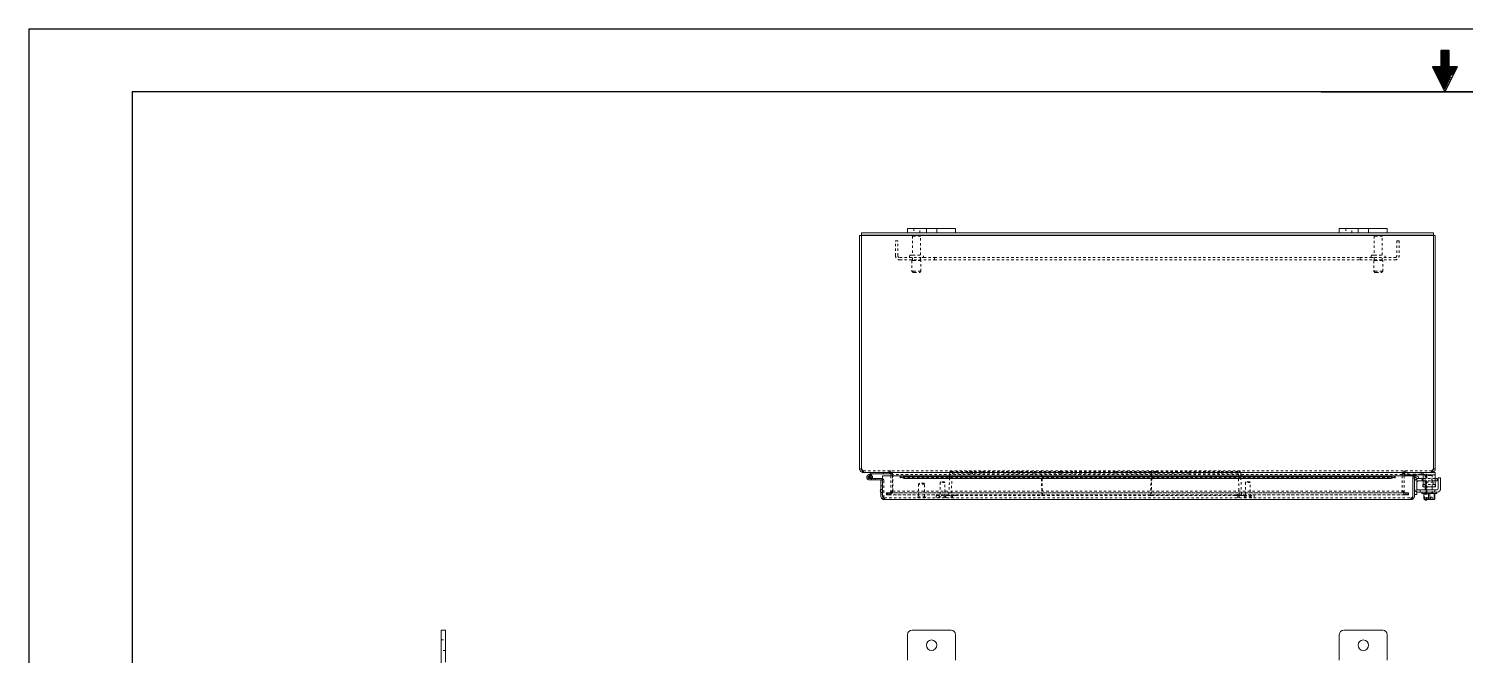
# Model space of a CAD drawing. Header units: inches. Extents: x -1574 to 492, y -294 to 234.
# Drawn here: x -85.1 to -25.2, y 201.8 to 228 of the extents above; entities that cross this region are included whole.
import ezdxf

# ---------------------------------------------------------------- set-up
doc = ezdxf.new("R2010")
doc.units = ezdxf.units.IN
doc.header["$MEASUREMENT"] = 0
doc.linetypes.add('HIDDEN', pattern=[0.075, 0.05, -0.025])
for name, color, linetype in [('BODY', 3, 'Continuous'), ('frame', 7, 'Continuous'), ('FRONT_DOOR', 1, 'Continuous'), ('PANEL', 150, 'Continuous')]:
    doc.layers.add(name, color=color, linetype=linetype)

msp = doc.modelspace()

# ---------------------------------------------------------------- linework, layer by layer
at = {"color": 7, "linetype": 'Continuous'}
for p, q in [((-26.23224, 227.0262), (-26.16696, 227.0915)), ((-26.23224, 226.90832), (-26.04907, 227.0915)), ((-26.23224, 226.84935), (-25.99012, 227.0915)), ((-26.23224, 226.79044), (-25.93118, 227.0915)), ((-26.23224, 226.9673), (-26.10802, 227.0915)), ((-26.23224, 227.08518), (-26.2259, 227.0915)), ((-26.23224, 227.0915), (-26.23224, 226.39687)), ((-25.88493, 227.0915), (-26.23224, 227.0915)), ((-26.23224, 226.73147), (-25.88493, 227.07879)), ((-26.23224, 226.67257), (-25.88493, 227.01988)), ((-25.88493, 226.39687), (-25.88493, 227.0915)), ((-26.45744, 226.15263), (-25.88493, 226.72515)), ((-26.4378, 226.11332), (-25.88493, 226.66618)), ((-26.41815, 226.07407), (-25.88493, 226.60727)), ((-26.3985, 226.03476), (-25.88493, 226.5483)), ((-26.37886, 225.99544), (-25.88493, 226.48939)), ((-26.35921, 225.95619), (-25.88493, 226.43042)), ((-26.23224, 226.61359), (-25.88493, 226.96091)), ((-26.23224, 226.55469), (-25.88493, 226.902)), ((-26.23224, 226.49571), (-25.88493, 226.84303)), ((-26.23224, 226.43681), (-25.88493, 226.78412)), ((-26.57956, 226.39687), (-26.05858, 225.35492)), ((-26.23224, 226.39687), (-26.57956, 226.39687)), ((-26.57533, 226.38839), (-26.56688, 226.39687)), ((-26.55569, 226.34915), (-26.50794, 226.39687)), ((-26.53604, 226.30983), (-26.44899, 226.39687)), ((-26.51639, 226.27051), (-26.39004, 226.39687)), ((-26.49675, 226.2312), (-26.3311, 226.39687)), ((-26.47709, 226.19195), (-26.27216, 226.39687)), ((-26.33956, 225.91688), (-25.85955, 226.39687)), ((-26.31991, 225.87756), (-25.80061, 226.39687)), ((-26.30026, 225.83825), (-25.74167, 226.39687)), ((-26.28062, 225.799), (-25.68272, 226.39687)), ((-26.26097, 225.75968), (-25.62378, 226.39687)), ((-26.24132, 225.72037), (-25.56483, 226.39687)), ((-26.22167, 225.68112), (-25.56934, 226.33345)), ((-26.20202, 225.6418), (-25.62828, 226.2155)), ((-26.17491, 225.60697), (-25.80355, 225.97831)), ((-26.16018, 225.57753), (-25.84775, 225.88991)), ((-26.14544, 225.54804), (-25.89196, 225.8015)), ((-26.05858, 225.35492), (-25.53761, 226.39687)), ((-25.53761, 226.39687), (-25.88493, 226.39687)), ((-31.22324, 225.35486), (-7.30017, 225.35486)), ((-26.13071, 225.51856), (-25.93616, 225.71309)), ((-26.11597, 225.48907), (-25.98037, 225.62468)), ((-26.10123, 225.45963), (-26.02458, 225.53627)), ((-26.0865, 225.43015), (-26.06878, 225.44786))]:
    msp.add_line(p, q, dxfattribs=at)
at = {"layer": 'BODY', "linetype": 'Continuous', "lineweight": 15}
for p, q in [((-50.45957, 209.62555), (-50.45957, 219.36855)), ((-50.38757, 219.36855), (-50.45957, 219.36855)), ((-50.38757, 219.36855), (-50.38757, 209.62555)), ((-50.37957, 219.47355), (-48.45957, 219.47355)), ((-50.37957, 219.47355), (-50.37957, 219.37655)), ((-50.37957, 219.37655), (-26.53957, 219.37655)), ((-50.37957, 219.36855), (-26.53957, 219.36855)), ((-50.37957, 209.62555), (-50.37957, 219.36855)), ((-48.45957, 219.65555), (-48.45957, 219.47355)), ((-48.26957, 219.65555), (-48.45957, 219.65555)), ((-48.45957, 219.47355), (-48.26957, 219.47355)), ((-48.26957, 219.65555), (-46.64957, 219.65555)), ((-48.26957, 219.47355), (-46.64957, 219.47355)), ((-46.45957, 219.65555), (-46.64957, 219.65555)), ((-46.64957, 219.47355), (-46.45957, 219.47355)), ((-46.45957, 219.47355), (-46.45957, 219.65555)), ((-46.45957, 219.47355), (-30.45957, 219.47355)), ((-30.26957, 219.65555), (-30.45957, 219.65555)), ((-30.45957, 219.65555), (-30.45957, 219.47355)), ((-30.45957, 219.47355), (-30.26957, 219.47355)), ((-30.26957, 219.65555), (-28.64957, 219.65555)), ((-30.26957, 219.47355), (-28.64957, 219.47355)), ((-28.45957, 219.65555), (-28.64957, 219.65555)), ((-28.64957, 219.47355), (-28.45957, 219.47355)), ((-28.45957, 219.47355), (-28.45957, 219.65555)), ((-28.45957, 219.47355), (-26.53957, 219.47355)), ((-26.53957, 219.37655), (-26.53957, 219.47355)), ((-26.53957, 219.36855), (-26.53957, 209.62555)), ((-26.45957, 219.36855), (-26.53157, 219.36855)), ((-26.53157, 209.62555), (-26.53157, 219.36855)), ((-26.45957, 219.36855), (-26.45957, 209.62555)), ((-50.38757, 209.62555), (-50.45957, 209.62555)), ((-50.29957, 209.47355), (-50.30757, 209.47355)), ((-50.29957, 209.47355), (-26.61957, 209.47355)), ((-49.95586, 209.46229), (-50.10202, 209.37848)), ((-50.07466, 209.33077), (-49.9285, 209.41458)), ((-49.97772, 209.37386), (-50.00854, 209.32831)), ((-49.91358, 209.41855), (-49.46357, 209.41855)), ((-49.46357, 209.41855), (-49.46357, 209.47355)), ((-49.46357, 209.41855), (-49.21357, 209.41855)), ((-49.21357, 209.47355), (-49.21357, 209.41855)), ((-49.15673, 209.39867), (-49.08488, 209.40328)), ((-49.15657, 209.39355), (-49.15657, 209.33905)), ((-49.08457, 209.39355), (-49.08457, 209.33905)), ((-49.07657, 209.39355), (-49.07657, 209.39867)), ((-49.07657, 209.33905), (-49.07657, 209.39355)), ((-27.84257, 209.39867), (-27.84257, 209.39355)), ((-27.84257, 209.39355), (-27.84257, 209.33905)), ((-27.83457, 209.39355), (-27.83457, 209.33905)), ((-27.76241, 209.39867), (-27.83426, 209.40328)), ((-27.76257, 209.39355), (-27.76257, 209.33905)), ((-27.72557, 209.46101), (-27.72557, 209.47355)), ((-27.72557, 209.37655), (-27.72557, 209.45795)), ((-26.57957, 209.37655), (-27.72557, 209.37655)), ((-27.22857, 209.24455), (-27.32557, 209.24455)), ((-27.22857, 208.79855), (-27.22857, 209.24455)), ((-26.95957, 209.31655), (-26.95957, 209.37489)), ((-26.95957, 209.31655), (-26.95957, 209.03355)), ((-26.95957, 208.87655), (-26.95957, 209.03355)), ((-26.61157, 209.47355), (-26.61957, 209.47355)), ((-26.57957, 209.47355), (-26.61157, 209.47355)), ((-26.45957, 209.47355), (-26.57957, 209.47355)), ((-26.57957, 209.37655), (-26.45957, 209.37655)), ((-26.45957, 209.62555), (-26.53157, 209.62555)), ((-26.45957, 209.37655), (-26.45957, 209.47355)), ((-26.45957, 209.37655), (-26.45957, 209.31655)), ((-26.45957, 209.31655), (-26.45957, 209.03355)), ((-26.45957, 208.87655), (-26.45957, 209.03355)), ((-26.33257, 208.79855), (-26.33257, 209.24455)), ((-26.23557, 209.24455), (-26.33257, 209.24455)), ((-26.23557, 208.79855), (-26.23557, 209.24455)), ((-27.18157, 208.75155), (-26.37957, 208.75155)), ((-27.18157, 208.65455), (-26.37957, 208.65455)), ((-27.02207, 208.65455), (-27.02207, 208.58955)), ((-26.39707, 208.58955), (-27.02207, 208.58955)), ((-26.95957, 208.97355), (-26.97457, 208.97355)), ((-26.97457, 208.87655), (-26.97457, 208.97355)), ((-26.95957, 208.87655), (-26.97457, 208.87655)), ((-26.95957, 208.87655), (-26.45957, 208.87655)), ((-26.9397, 208.58955), (-26.9397, 208.36645)), ((-26.88157, 208.75155), (-26.88157, 208.87655)), ((-26.83457, 208.87655), (-26.83457, 208.75155)), ((-26.74007, 208.58955), (-26.74007, 208.36645)), ((-26.66183, 208.43858), (-26.59279, 208.43858)), ((-26.66183, 208.34923), (-26.66183, 208.43858)), ((-26.59279, 208.43858), (-26.59279, 208.34874)), ((-26.58457, 208.75155), (-26.58457, 208.87655)), ((-26.50994, 208.58955), (-26.50994, 208.36645)), ((-26.47944, 208.58955), (-26.47944, 208.36645)), ((-26.44457, 208.97355), (-26.45957, 208.97355)), ((-26.44457, 208.87655), (-26.45957, 208.87655)), ((-26.44457, 208.97355), (-26.44457, 208.87655)), ((-26.39707, 208.58955), (-26.39707, 208.65455)), ((-26.92768, 208.35013), (-26.9397, 208.36645)), ((-26.92858, 208.34856), (-26.90956, 208.33758)), ((-26.90956, 208.33758), (-26.66986, 208.33758)), ((-26.88157, 208.31155), (-26.88157, 208.33758)), ((-26.88157, 208.31155), (-26.80957, 208.31155)), ((-26.80957, 208.31155), (-26.80957, 208.33758)), ((-26.74007, 208.36645), (-26.66183, 208.34923)), ((-26.66986, 208.33758), (-26.66183, 208.34923)), ((-26.60044, 208.33758), (-26.66986, 208.33758)), ((-26.59279, 208.34874), (-26.60044, 208.33758)), ((-26.60044, 208.33758), (-26.50958, 208.33758)), ((-26.59279, 208.34874), (-26.50994, 208.36645)), ((-26.50958, 208.33758), (-26.49055, 208.34856)), ((-67.90717, 202.6987), (-67.90717, 202.8887)), ((-67.90717, 202.8887), (-67.72517, 202.8887)), ((-67.90717, 202.6987), (-67.90717, 200.5787)), ((-67.72517, 202.8887), (-67.72517, 202.6987)), ((-67.72517, 202.6987), (-67.72517, 201.5587)), ((-48.45957, 201.6387), (-48.45957, 202.6987)), ((-48.26957, 202.8887), (-46.64957, 202.8887)), ((-46.45957, 202.6987), (-46.45957, 201.6387)), ((-30.45957, 201.6387), (-30.45957, 202.6987)), ((-30.26957, 202.8887), (-28.64957, 202.8887)), ((-28.45957, 202.6987), (-28.45957, 201.6387))]:
    msp.add_line(p, q, dxfattribs=at)
at = {"layer": 'BODY', "linetype": 'HIDDEN', "lineweight": 0}
for p, q in [((-48.2779, 219.36855), (-48.27957, 219.36655)), ((-47.89957, 219.36655), (-48.27957, 219.36655)), ((-48.20171, 219.34155), (-48.25457, 219.34155)), ((-48.25457, 219.34155), (-48.25457, 218.54805)), ((-47.92457, 219.34155), (-48.20171, 219.34155)), ((-48.19457, 219.65555), (-48.19457, 219.47355)), ((-47.94457, 219.47355), (-47.94457, 219.65555)), ((-47.92457, 218.54805), (-47.92457, 219.34155)), ((-47.89957, 219.36655), (-47.90124, 219.36855)), ((-47.67832, 219.47355), (-47.67832, 219.65555)), ((-47.67832, 219.65555), (-47.67832, 219.47355)), ((-47.24082, 219.65555), (-47.24082, 219.47355)), ((-47.24082, 219.47355), (-47.24082, 219.65555)), ((-30.19457, 219.65555), (-30.19457, 219.47355)), ((-29.94457, 219.47355), (-29.94457, 219.65555)), ((-29.67832, 219.47355), (-29.67832, 219.65555)), ((-29.67832, 219.65555), (-29.67832, 219.47355)), ((-29.24082, 219.65555), (-29.24082, 219.47355)), ((-29.24082, 219.47355), (-29.24082, 219.65555)), ((-29.0279, 219.36855), (-29.02957, 219.36655)), ((-28.64957, 219.36655), (-29.02957, 219.36655)), ((-28.95171, 219.34155), (-29.00457, 219.34155)), ((-29.00457, 219.34155), (-29.00457, 218.54805)), ((-28.67457, 219.34155), (-28.95171, 219.34155)), ((-28.67457, 218.54805), (-28.67457, 219.34155)), ((-28.64957, 219.36655), (-28.65124, 219.36855)), ((-48.27707, 218.31405), (-48.217, 218.31405)), ((-48.27707, 218.31405), (-48.27707, 217.86905)), ((-48.25457, 218.43905), (-48.25457, 218.31405)), ((-48.217, 218.31405), (-47.90207, 218.31405)), ((-47.92457, 218.31405), (-47.92457, 218.43905)), ((-47.90207, 217.86905), (-47.90207, 218.31405)), ((-29.02707, 218.31405), (-28.967, 218.31405)), ((-29.02707, 218.31405), (-29.02707, 217.86905)), ((-29.00457, 218.43905), (-29.00457, 218.31405)), ((-28.967, 218.31405), (-28.65207, 218.31405)), ((-28.67457, 218.31405), (-28.67457, 218.43905)), ((-28.65207, 217.86905), (-28.65207, 218.31405)), ((-48.27707, 217.86905), (-48.217, 217.86905)), ((-48.27707, 217.86905), (-48.22707, 217.81905)), ((-48.22707, 217.81905), (-48.18302, 217.81905)), ((-48.217, 217.86905), (-47.90207, 217.86905)), ((-48.18302, 217.81905), (-47.95207, 217.81905)), ((-47.95207, 217.81905), (-47.90207, 217.86905)), ((-29.02707, 217.86905), (-28.967, 217.86905)), ((-29.02707, 217.86905), (-28.97707, 217.81905)), ((-28.97707, 217.81905), (-28.93302, 217.81905)), ((-28.967, 217.86905), (-28.65207, 217.86905)), ((-28.93302, 217.81905), (-28.70207, 217.81905)), ((-28.70207, 217.81905), (-28.65207, 217.86905)), ((-50.30757, 209.54555), (-50.30757, 209.47355)), ((-50.30757, 209.54555), (-50.29957, 209.54555)), ((-50.29957, 209.47355), (-50.29957, 209.54555)), ((-50.29957, 209.54555), (-26.61957, 209.54555)), ((-49.97795, 209.38622), (-50.00531, 209.43394)), ((-49.23657, 209.54555), (-49.23657, 209.47355)), ((-49.22857, 209.54555), (-49.22857, 209.47355)), ((-49.15657, 209.33905), (-49.15657, 208.69724)), ((-49.08457, 209.33905), (-49.08457, 208.69724)), ((-49.07657, 209.40328), (-49.07657, 209.39867)), ((-27.84257, 209.39355), (-49.07657, 209.39355)), ((-49.07657, 208.69724), (-49.07657, 209.33905)), ((-27.84257, 209.39867), (-27.84257, 209.40328)), ((-27.84257, 209.33905), (-27.84257, 208.69724)), ((-27.83457, 209.33905), (-27.83457, 208.69744)), ((-27.76257, 209.33905), (-27.76257, 208.69744)), ((-27.72557, 209.45795), (-27.72557, 209.46101)), ((-27.69057, 209.47355), (-27.69057, 209.54555)), ((-27.68257, 209.54555), (-27.68257, 209.47355)), ((-27.60157, 209.47355), (-27.60157, 209.40155)), ((-27.60157, 209.40155), (-27.35157, 209.40155)), ((-27.35157, 209.40155), (-26.96157, 209.40155)), ((-27.01957, 209.47355), (-27.01957, 209.37655)), ((-26.95957, 209.37489), (-26.95957, 209.47293)), ((-26.88157, 208.87655), (-26.88157, 209.32155)), ((-26.80957, 209.04655), (-26.88157, 209.04655)), ((-26.80957, 209.04605), (-26.88157, 209.04605)), ((-26.54407, 209.06655), (-26.87507, 209.06655)), ((-26.87507, 209.06655), (-26.87507, 209.00355)), ((-26.66074, 209.33955), (-26.83457, 209.33955)), ((-26.83457, 209.33955), (-26.83457, 208.87655)), ((-26.82657, 209.06655), (-26.82657, 208.87655)), ((-26.80957, 209.32155), (-26.80957, 208.56155)), ((-26.58457, 209.33955), (-26.66074, 209.33955)), ((-26.61157, 209.54555), (-26.61957, 209.54555)), ((-26.61957, 209.54555), (-26.61957, 209.47355)), ((-26.61157, 209.47355), (-26.61157, 209.54555)), ((-26.59257, 208.87655), (-26.59257, 209.06655)), ((-26.58457, 208.87655), (-26.58457, 209.33955)), ((-26.54407, 209.00355), (-26.54407, 209.06655)), ((-49.29273, 208.61724), (-49.34434, 208.61724)), ((-49.34434, 208.61724), (-49.34434, 208.54524)), ((-49.29273, 208.54524), (-49.34434, 208.54524)), ((-49.28365, 208.61754), (-49.29273, 208.61754)), ((-49.29273, 208.61754), (-49.29273, 208.61724)), ((-49.26173, 208.61724), (-49.29273, 208.61724)), ((-49.29273, 208.61724), (-49.29273, 208.54524)), ((-49.28365, 208.54554), (-49.29273, 208.54554)), ((-49.29273, 208.54524), (-49.26173, 208.54524)), ((-49.2286, 208.61754), (-49.28365, 208.61754)), ((-49.2286, 208.54554), (-49.28365, 208.54554)), ((-27.65741, 208.61724), (-49.26173, 208.61724)), ((-49.26173, 208.54524), (-27.65741, 208.54524)), ((-49.23657, 208.61724), (-49.23657, 208.54524)), ((-49.2288, 208.54524), (-49.2288, 208.61724)), ((-49.22312, 208.61844), (-49.2286, 208.61754)), ((-49.2286, 208.61754), (-49.2286, 208.54554)), ((-49.2286, 208.61754), (-27.69054, 208.61754)), ((-49.2286, 208.54554), (-27.69054, 208.54554)), ((-49.08486, 208.68786), (-49.15672, 208.69231)), ((-49.07657, 208.69245), (-49.12445, 208.65704)), ((-49.07657, 208.69724), (-27.84257, 208.69724)), ((-49.07657, 208.69231), (-49.07657, 208.69724)), ((-49.07657, 208.68786), (-49.07657, 208.69231)), ((-27.84257, 208.69724), (-27.84257, 208.69231)), ((-27.83473, 208.68651), (-27.84257, 208.69245)), ((-27.84257, 208.68786), (-27.84257, 208.69231)), ((-27.76241, 208.69235), (-27.83426, 208.68776)), ((-27.69054, 208.61754), (-27.74033, 208.62802)), ((-27.69054, 208.54554), (-27.69054, 208.61754)), ((-27.63549, 208.61754), (-27.69054, 208.61754)), ((-27.63549, 208.54554), (-27.69054, 208.54554)), ((-27.69034, 208.61724), (-27.69034, 208.54524)), ((-27.68257, 208.61744), (-27.62752, 208.61744)), ((-27.68257, 208.61744), (-27.68257, 208.54544)), ((-27.68257, 208.54544), (-27.62752, 208.54544)), ((-27.62641, 208.61724), (-27.65741, 208.61724)), ((-27.65741, 208.54524), (-27.62641, 208.54524)), ((-27.62641, 208.61754), (-27.63549, 208.61754)), ((-27.62641, 208.54554), (-27.63549, 208.54554)), ((-27.62752, 208.61744), (-27.5746, 208.61744)), ((-27.62752, 208.54544), (-27.5746, 208.54544)), ((-27.62641, 208.61724), (-27.62641, 208.61754)), ((-27.62641, 208.54524), (-27.62641, 208.61724)), ((-27.5746, 208.54544), (-27.5746, 208.61744)), ((-27.08557, 208.75155), (-27.08557, 208.65455)), ((-26.95957, 208.97355), (-26.45957, 208.97355)), ((-26.9092, 208.36645), (-26.9092, 208.58955)), ((-26.88157, 208.92105), (-26.80957, 208.92105)), ((-26.80957, 208.76505), (-26.88157, 208.76505)), ((-26.88157, 208.56155), (-26.88157, 208.75155)), ((-26.80957, 208.57755), (-26.88157, 208.57755)), ((-26.88157, 208.33758), (-26.88157, 208.56155)), ((-26.85007, 208.65455), (-26.85007, 208.58955)), ((-26.83457, 208.75155), (-26.83457, 208.58955)), ((-26.66183, 208.43858), (-26.83096, 208.43858)), ((-26.83096, 208.43858), (-26.83096, 208.34923)), ((-26.80957, 208.33758), (-26.80957, 208.56155)), ((-26.76192, 208.34874), (-26.76192, 208.43858)), ((-26.67907, 208.58955), (-26.67907, 208.36645)), ((-26.58457, 208.58955), (-26.58457, 208.75155)), ((-26.56907, 208.58955), (-26.56907, 208.65455)), ((-26.47557, 208.65455), (-26.47557, 208.75155)), ((-26.83096, 208.34923), (-26.9092, 208.36645)), ((-26.83096, 208.34923), (-26.82293, 208.33758)), ((-26.67907, 208.36645), (-26.76192, 208.34874)), ((-26.75426, 208.33758), (-26.76192, 208.34874)), ((-67.90717, 202.48245), (-67.72517, 202.48245)), ((-67.72517, 202.04495), (-67.90717, 202.04495))]:
    msp.add_line(p, q, dxfattribs=at)
at = {"layer": 'BODY', "linetype": 'Continuous', "lineweight": 15}
for centre in [(-47.45957, 202.2637), (-29.45957, 202.2637)]:
    msp.add_circle(centre, 0.21875, dxfattribs=at)
at = {"layer": 'BODY', "linetype": 'HIDDEN', "lineweight": 0}
for centre, radius, start, end in [((-48.25457, 219.36655), 0.025, 180, 270), ((-47.92457, 219.36655), 0.025, 270, 0), ((-29.00457, 219.36655), 0.025, 180, 270), ((-28.67457, 219.36655), 0.025, 270, 0), ((-48.32507, 218.49355), 0.0545, 90, 270), ((-47.85407, 218.49355), 0.0545, 270, 90), ((-29.07507, 218.49355), 0.0545, 90, 270), ((-28.60407, 218.49355), 0.0545, 270, 90), ((-26.96157, 209.32155), 0.152, 0, 90), ((-26.96157, 209.32155), 0.08, 0, 90), ((-49.23657, 208.69724), 0.08, 356.4610617, 0), ((-49.23657, 208.69724), 0.152, 356.4610617, 0), ((-27.68257, 208.69744), 0.152, 180, 183.6525302), ((-27.68257, 208.69744), 0.08, 180, 183.6525302), ((-26.90507, 209.00355), 0.03, 270, 0), ((-26.51407, 209.00355), 0.03, 180, 270)]:
    msp.add_arc(centre, radius, start, end, dxfattribs=at)
at = {"layer": 'BODY', "linetype": 'Continuous', "lineweight": 15}
for centre, radius, start, end in [((-48.25957, 219.35155), 0.025, 90, 137.156357), ((-47.91957, 219.35155), 0.025, 42.843643, 90), ((-29.00957, 219.35155), 0.025, 90, 137.156357), ((-28.66957, 219.35155), 0.025, 42.843643, 90), ((-50.04357, 209.27655), 0.1175, 119.8298312, 55.914149), ((-50.04357, 209.27655), 0.0625, 119.8298312, 55.914149), ((-49.91358, 209.38855), 0.085, 90, 119.8298312), ((-49.91358, 209.38855), 0.03, 90, 119.8298312), ((-49.23657, 209.39355), 0.08, 0, 3.6701181), ((-49.23657, 209.39355), 0.152, 0, 3.6701181), ((-27.68257, 209.39355), 0.152, 176.3298819, 180), ((-27.68257, 209.39355), 0.08, 176.3298819, 180), ((-27.18157, 208.79855), 0.144, 180, 270), ((-27.18157, 208.79855), 0.047, 180, 270), ((-26.37957, 208.79855), 0.047, 270, 0), ((-26.37957, 208.79855), 0.144, 270, 0), ((-48.26957, 202.6987), 0.19, 90, 180), ((-46.64957, 202.6987), 0.19, 0, 90), ((-30.26957, 202.6987), 0.19, 90, 180), ((-28.64957, 202.6987), 0.19, 0, 90)]:
    msp.add_arc(centre, radius, start, end, dxfattribs=at)
at = {"layer": 'BODY', "linetype": 'HIDDEN', "lineweight": 0}
for points, knots in [([(-48.32433, 218.54805), (-48.32456, 218.54805), (-48.32607, 218.54805), (-48.31908, 218.54805), (-48.29962, 218.54805), (-48.26932, 218.54805), (-48.24962, 218.54805)], [0, 0, 0, 0, 0.04520658, 0.29658333, 0.54273636, 1, 1, 1, 1]), ([(-48.3249, 218.43905), (-48.3235, 218.43905), (-48.32094, 218.43905), (-48.30964, 218.43905), (-48.30453, 218.43905)], [0, 0, 0, 0, 0.54838807, 1, 1, 1, 1]), ([(-48.24962, 218.54805), (-48.22575, 218.54805), (-48.18903, 218.54805), (-48.12884, 218.54805), (-48.08055, 218.54805), (-48.03246, 218.54805), (-47.97435, 218.54805), (-47.91256, 218.54805), (-47.87236, 218.54805), (-47.85529, 218.54805), (-47.85459, 218.54805), (-47.85424, 218.54805)], [0, 0, 0, 0, 0.1596379, 0.24557377, 0.33333333, 0.42109289, 0.50702877, 0.66666667, 0.82630456, 0.91224044, 1, 1, 1, 1]), ([(-29.07433, 218.54805), (-29.07456, 218.54805), (-29.07607, 218.54805), (-29.06908, 218.54805), (-29.04962, 218.54805), (-29.01932, 218.54805), (-28.99962, 218.54805)], [0, 0, 0, 0, 0.04520658, 0.29658333, 0.54273636, 1, 1, 1, 1]), ([(-29.0749, 218.43905), (-29.0735, 218.43905), (-29.07094, 218.43905), (-29.05964, 218.43905), (-29.05453, 218.43905)], [0, 0, 0, 0, 0.54838807, 1, 1, 1, 1]), ([(-28.99962, 218.54805), (-28.97575, 218.54805), (-28.93903, 218.54805), (-28.87884, 218.54805), (-28.83055, 218.54805), (-28.78246, 218.54805), (-28.72435, 218.54805), (-28.66256, 218.54805), (-28.62236, 218.54805), (-28.60529, 218.54805), (-28.60459, 218.54805), (-28.60424, 218.54805)], [0, 0, 0, 0, 0.1596379, 0.24557377, 0.33333333, 0.42109289, 0.50702877, 0.66666667, 0.82630456, 0.91224044, 1, 1, 1, 1]), ([(-50.30757, 209.54555), (-50.31819, 209.54679), (-50.3395, 209.54927), (-50.36627, 209.56836), (-50.38424, 209.59501), (-50.38649, 209.61562), (-50.38757, 209.62555)], [0, 0, 0, 0, 0.25331742, 0.50820481, 0.76309693, 1, 1, 1, 1]), ([(-50.37957, 209.62555), (-50.37281, 209.61493), (-50.35926, 209.59362), (-50.33891, 209.56685), (-50.31899, 209.54888), (-50.30588, 209.54663), (-50.29957, 209.54555)], [0, 0, 0, 0, 0.25331742, 0.50820481, 0.76309693, 1, 1, 1, 1]), ([(-49.23657, 209.54555), (-49.21603, 209.54312), (-49.17493, 209.53825), (-49.12361, 209.5009), (-49.09237, 209.45289), (-49.08709, 209.41791), (-49.08488, 209.40328)], [0, 0, 0, 0, 0.26869451, 0.53768392, 0.80667519, 1, 1, 1, 1]), ([(-49.07657, 209.40328), (-49.09019, 209.42362), (-49.11745, 209.46433), (-49.15833, 209.51315), (-49.19543, 209.54125), (-49.2188, 209.54428), (-49.22857, 209.54555)], [0, 0, 0, 0, 0.26869451, 0.53768392, 0.80667519, 1, 1, 1, 1]), ([(-27.69057, 209.54555), (-27.70419, 209.54312), (-27.73145, 209.53825), (-27.77233, 209.5009), (-27.80943, 209.45289), (-27.8328, 209.41791), (-27.84257, 209.40328)], [0, 0, 0, 0, 0.26869451, 0.53768392, 0.80667519, 1, 1, 1, 1]), ([(-27.83426, 209.40328), (-27.83052, 209.42362), (-27.82303, 209.46433), (-27.78247, 209.51315), (-27.73256, 209.54125), (-27.69731, 209.54428), (-27.68257, 209.54555)], [0, 0, 0, 0, 0.26869639, 0.5376858, 0.80667707, 1, 1, 1, 1]), ([(-26.61957, 209.54555), (-26.61281, 209.54679), (-26.59926, 209.54927), (-26.57891, 209.56836), (-26.55899, 209.59501), (-26.54588, 209.61562), (-26.53957, 209.62555)], [0, 0, 0, 0, 0.25331742, 0.50820481, 0.76309693, 1, 1, 1, 1]), ([(-49.15672, 208.69231), (-49.15994, 208.67806), (-49.16639, 208.64953), (-49.19987, 208.62186), (-49.22544, 208.61864), (-49.23657, 208.61724)], [0, 0, 0, 0, 0.36007504, 0.7215069, 1, 1, 1, 1]), ([(-49.08486, 208.68786), (-49.08855, 208.66751), (-49.09595, 208.62679), (-49.1364, 208.57788), (-49.18635, 208.5496), (-49.22171, 208.54653), (-49.23657, 208.54524)], [0, 0, 0, 0, 0.26828811, 0.53687065, 0.80545507, 1, 1, 1, 1]), ([(-49.2288, 208.61724), (-49.21052, 208.61958), (-49.1739, 208.62425), (-49.12309, 208.65597), (-49.09067, 208.68129), (-49.07657, 208.69231)], [0, 0, 0, 0, 0.36007504, 0.7215069, 1, 1, 1, 1]), ([(-49.2288, 208.54524), (-49.21518, 208.54768), (-49.18792, 208.55254), (-49.14704, 208.58989), (-49.10986, 208.638), (-49.08642, 208.67311), (-49.07657, 208.68786)], [0, 0, 0, 0, 0.26828811, 0.53687065, 0.80545507, 1, 1, 1, 1]), ([(-27.84257, 208.69231), (-27.82429, 208.67806), (-27.78767, 208.64953), (-27.73686, 208.62186), (-27.70444, 208.61864), (-27.69034, 208.61724)], [0, 0, 0, 0, 0.36007504, 0.7215069, 1, 1, 1, 1]), ([(-27.84257, 208.68786), (-27.82895, 208.66751), (-27.80169, 208.62679), (-27.76081, 208.57788), (-27.72363, 208.5496), (-27.70019, 208.54653), (-27.69034, 208.54524)], [0, 0, 0, 0, 0.26828811, 0.53687065, 0.80545507, 1, 1, 1, 1]), ([(-27.68257, 208.54544), (-27.70311, 208.54788), (-27.74421, 208.55274), (-27.79552, 208.5901), (-27.82678, 208.63812), (-27.83205, 208.67312), (-27.83426, 208.68776)], [0, 0, 0, 0, 0.26864183, 0.53757662, 0.80651327, 1, 1, 1, 1]), ([(-27.68257, 208.61744), (-27.69698, 208.61978), (-27.72586, 208.62445), (-27.7555, 208.65612), (-27.76032, 208.68138), (-27.76241, 208.69235)], [0, 0, 0, 0, 0.36053618, 0.72244135, 1, 1, 1, 1]), ([(-26.9092, 208.36645), (-26.91465, 208.35395), (-26.92083, 208.33981), (-26.92697, 208.34905), (-26.92768, 208.35013)], [0, 0, 0, 0, 0.8836521, 1, 1, 1, 1]), ([(-26.47944, 208.36645), (-26.51511, 208.35636), (-26.58181, 208.33748), (-26.64819, 208.35725), (-26.67907, 208.36645)], [0, 0, 0, 0, 0.53474673, 1, 1, 1, 1])]:
    msp.add_open_spline(points, degree=3, knots=knots, dxfattribs=at)
at = {"layer": 'BODY', "linetype": 'Continuous', "lineweight": 15}
for points, knots in [([(-50.30757, 209.47355), (-50.32559, 209.47542), (-50.36165, 209.47917), (-50.40901, 209.50824), (-50.44344, 209.55062), (-50.4581, 209.5927), (-50.45924, 209.6181), (-50.45957, 209.62555)], [0, 0, 0, 0, 0.22646045, 0.45296905, 0.67947789, 0.90598651, 1, 1, 1, 1]), ([(-50.37957, 209.62555), (-50.37353, 209.60753), (-50.36144, 209.57147), (-50.34332, 209.52411), (-50.3252, 209.48968), (-50.31058, 209.47502), (-50.30207, 209.47388), (-50.29957, 209.47355)], [0, 0, 0, 0, 0.22646045, 0.45296905, 0.67947789, 0.90598651, 1, 1, 1, 1]), ([(-49.23657, 209.47355), (-49.22216, 209.47122), (-49.19327, 209.46654), (-49.16364, 209.43488), (-49.15882, 209.40963), (-49.15673, 209.39867)], [0, 0, 0, 0, 0.36061989, 0.72259862, 1, 1, 1, 1]), ([(-49.07657, 209.39867), (-49.09485, 209.41291), (-49.13147, 209.44143), (-49.18221, 209.46898), (-49.21454, 209.47217), (-49.22857, 209.47355)], [0, 0, 0, 0, 0.36061989, 0.72259862, 1, 1, 1, 1]), ([(-27.69057, 209.47355), (-27.70885, 209.47122), (-27.74547, 209.46654), (-27.79621, 209.43488), (-27.82854, 209.40963), (-27.84257, 209.39867)], [0, 0, 0, 0, 0.36061989, 0.72259862, 1, 1, 1, 1]), ([(-27.76241, 209.39867), (-27.75915, 209.41291), (-27.75264, 209.44143), (-27.71914, 209.46898), (-27.69364, 209.47217), (-27.68257, 209.47355)], [0, 0, 0, 0, 0.36060932, 0.72258792, 1, 1, 1, 1]), ([(-26.61957, 209.47355), (-26.61353, 209.47542), (-26.60144, 209.47917), (-26.58332, 209.50824), (-26.5652, 209.55062), (-26.55058, 209.5927), (-26.54207, 209.6181), (-26.53957, 209.62555)], [0, 0, 0, 0, 0.22646045, 0.45296905, 0.67947789, 0.90598651, 1, 1, 1, 1]), ([(-26.61157, 209.54555), (-26.60095, 209.54679), (-26.57964, 209.54927), (-26.55287, 209.56836), (-26.5349, 209.59501), (-26.53265, 209.61562), (-26.53157, 209.62555)], [0, 0, 0, 0, 0.25331742, 0.50820481, 0.76309693, 1, 1, 1, 1]), ([(-26.45957, 209.62555), (-26.46144, 209.60753), (-26.46518, 209.57147), (-26.49426, 209.52411), (-26.53664, 209.48968), (-26.57872, 209.47502), (-26.60412, 209.47388), (-26.61157, 209.47355)], [0, 0, 0, 0, 0.22646045, 0.45296905, 0.67947789, 0.90598651, 1, 1, 1, 1]), ([(-26.9397, 208.36645), (-26.90403, 208.35636), (-26.83733, 208.33748), (-26.77095, 208.35725), (-26.74007, 208.36645)], [0, 0, 0, 0, 0.53474673, 1, 1, 1, 1]), ([(-26.50994, 208.36645), (-26.50449, 208.35636), (-26.4943, 208.33748), (-26.48415, 208.35725), (-26.47944, 208.36645)], [0, 0, 0, 0, 0.53474673, 1, 1, 1, 1])]:
    msp.add_open_spline(points, degree=3, knots=knots, dxfattribs=at)
at = {"layer": 'frame', "color": 7, "linetype": 'Continuous'}
for p, q in [((-85.10218, 227.99452), (-85.10218, 151.58516)), ((-85.10218, 227.99452), (32.98501, 227.99452)), ((-80.79547, 225.35492), (-80.79547, 154.22476)), ((28.6783, 225.35492), (-80.79547, 225.35492))]:
    msp.add_line(p, q, dxfattribs=at)
at = {"layer": 'FRONT_DOOR', "linetype": 'HIDDEN', "lineweight": 0}
for p, q in [((-50.04357, 209.21455), (-49.94376, 209.21455)), ((-50.04357, 209.15955), (-50.03274, 209.15955)), ((-49.99025, 209.2449), (-49.94296, 209.21683)), ((-49.44857, 209.12955), (-49.44857, 208.45455)), ((-28.16734, 209.26706), (-48.73382, 209.26706)), ((-48.73381, 209.33906), (-48.73381, 209.33906)), ((-47.06857, 209.08605), (-47.09857, 209.05605)), ((-46.90857, 209.05605), (-47.09857, 209.05605)), ((-47.09857, 209.05605), (-47.09857, 208.46105)), ((-46.93857, 209.08605), (-47.06857, 209.08605)), ((-46.90857, 209.05605), (-46.93857, 209.08605)), ((-46.90857, 208.46105), (-46.90857, 209.05605)), ((-46.70544, 209.45797), (-46.73665, 208.56413)), ((-46.65047, 209.51105), (-45.88453, 209.51105)), ((-46.64194, 208.41105), (-46.60702, 209.41105)), ((-46.60702, 209.41105), (-45.88453, 209.41105)), ((-45.88453, 209.51105), (-45.3318, 209.51105)), ((-45.88453, 209.41105), (-45.32838, 209.41105)), ((-45.75618, 209.41105), (-45.75967, 209.51105)), ((-45.3318, 209.51105), (-44.54706, 209.51105)), ((-45.32838, 209.41105), (-44.54365, 209.41105)), ((-44.54706, 209.51105), (-43.17932, 209.51105)), ((-43.18101, 209.41105), (-44.54365, 209.41105)), ((-43.79457, 209.41105), (-43.79108, 209.51105)), ((-43.18101, 209.41105), (-42.06845, 209.41105)), ((-43.17932, 209.51105), (-42.06676, 209.51105)), ((-42.86114, 208.51105), (-42.88651, 209.45797)), ((-42.85844, 209.41105), (-42.83433, 208.51105)), ((-42.06845, 209.41105), (-41.50192, 209.41105)), ((-42.06676, 209.51105), (-41.50192, 209.51105)), ((-41.50192, 209.51105), (-39.7751, 209.51105)), ((-41.50192, 209.41105), (-39.7751, 209.41105)), ((-39.7751, 209.51105), (-39.21026, 209.51105)), ((-39.7751, 209.41105), (-39.20857, 209.41105)), ((-39.21026, 209.51105), (-38.0977, 209.51105)), ((-39.20857, 209.41105), (-38.09601, 209.41105)), ((-38.32677, 208.51105), (-38.30265, 209.41105)), ((-38.27458, 209.45797), (-38.29996, 208.51105)), ((-38.0977, 209.51105), (-36.72995, 209.51105)), ((-36.73337, 209.41105), (-38.09601, 209.41105)), ((-37.42699, 209.51105), (-37.4235, 209.41105)), ((-36.73337, 209.41105), (-35.94864, 209.41105)), ((-36.72995, 209.51105), (-35.94522, 209.51105)), ((-35.94864, 209.41105), (-35.39249, 209.41105)), ((-35.94522, 209.51105), (-35.39249, 209.51105)), ((-35.50708, 209.41105), (-35.50359, 209.51105)), ((-35.39249, 209.51105), (-34.62654, 209.51105)), ((-35.39249, 209.41105), (-34.67, 209.41105)), ((-34.67, 209.41105), (-34.63508, 208.41105)), ((-34.54036, 208.56413), (-34.57158, 209.45797)), ((-34.33857, 209.08605), (-34.36857, 209.05605)), ((-34.17857, 209.05605), (-34.36857, 209.05605)), ((-34.36857, 209.05605), (-34.36857, 208.46105)), ((-34.20857, 209.08605), (-34.33857, 209.08605)), ((-34.17857, 209.05605), (-34.20857, 209.08605)), ((-34.17857, 208.46105), (-34.17857, 209.05605)), ((-28.16732, 209.26706), (-28.16734, 209.26706)), ((-27.39757, 209.23706), (-27.32557, 209.23706)), ((-27.00957, 209.12708), (-27.00957, 209.22408)), ((-26.95957, 209.22408), (-26.45957, 209.22408)), ((-26.45957, 209.12708), (-26.95957, 209.12708)), ((-26.60357, 209.22408), (-26.60357, 209.12708)), ((-49.50357, 208.9203), (-49.57557, 208.9203)), ((-49.57557, 208.5703), (-49.50357, 208.5703)), ((-49.50357, 208.76705), (-49.54857, 208.76705)), ((-49.54857, 208.64205), (-49.50357, 208.64205)), ((-49.50357, 208.49105), (-49.50357, 208.45455)), ((-49.44857, 208.45455), (-49.50357, 208.45455)), ((-48.02857, 208.46105), (-47.71857, 208.46105)), ((-48.02857, 208.46105), (-48.02857, 208.41105)), ((-47.96857, 209.02105), (-47.99857, 208.99105)), ((-47.74857, 208.99105), (-47.99857, 208.99105)), ((-47.99857, 208.99105), (-47.99857, 208.46105)), ((-47.77857, 209.02105), (-47.96857, 209.02105)), ((-47.74857, 208.99105), (-47.77857, 209.02105)), ((-47.74857, 208.46105), (-47.74857, 208.99105)), ((-47.71857, 208.41105), (-47.71857, 208.46105)), ((-47.26357, 208.51105), (-47.26706, 208.41105)), ((-47.26357, 208.51105), (-46.86357, 208.51105)), ((-47.15857, 208.46105), (-46.84857, 208.46105)), ((-47.15857, 208.46105), (-47.15857, 208.41105)), ((-47.12857, 208.51105), (-47.13206, 208.41105)), ((-46.87508, 208.41105), (-46.87857, 208.51105)), ((-46.79162, 208.51105), (-46.86357, 208.51105)), ((-46.84857, 208.41105), (-46.84857, 208.46105)), ((-46.63496, 208.41105), (-46.63845, 208.51105)), ((-46.58851, 208.51105), (-46.63845, 208.51105)), ((-46.58851, 208.51105), (-46.58851, 208.41105)), ((-46.45156, 208.51105), (-42.86114, 208.51105)), ((-42.83433, 208.51105), (-42.86114, 208.51105)), ((-42.83433, 208.51105), (-38.32677, 208.51105)), ((-38.29996, 208.51105), (-38.32677, 208.51105)), ((-38.29996, 208.51105), (-34.82546, 208.51105)), ((-34.68851, 208.41105), (-34.68851, 208.51105)), ((-34.63857, 208.51105), (-34.68851, 208.51105)), ((-34.63857, 208.51105), (-34.64206, 208.41105)), ((-34.41357, 208.51105), (-34.4854, 208.51105)), ((-34.42857, 208.46105), (-34.11857, 208.46105)), ((-34.42857, 208.46105), (-34.42857, 208.41105)), ((-34.41357, 208.51105), (-34.01357, 208.51105)), ((-34.39857, 208.51105), (-34.40206, 208.41105)), ((-34.14508, 208.41105), (-34.14857, 208.51105)), ((-34.11857, 208.41105), (-34.11857, 208.46105)), ((-34.01008, 208.41105), (-34.01357, 208.51105)), ((-27.22857, 208.79855), (-27.22857, 208.66244)), ((-49.42357, 208.33905), (-49.42357, 208.41105)), ((-49.42357, 208.41105), (-27.47757, 208.41105)), ((-27.47757, 208.41105), (-27.47757, 208.33905))]:
    msp.add_line(p, q, dxfattribs=at)
at = {"layer": 'FRONT_DOOR', "linetype": 'Continuous', "lineweight": 15}
for p, q in [((-50.03274, 209.15955), (-49.80657, 209.15955)), ((-49.978, 209.37345), (-49.98886, 209.37997)), ((-49.94376, 209.21455), (-49.80657, 209.21455)), ((-49.80657, 209.15955), (-49.80657, 209.21455)), ((-49.80657, 209.21455), (-49.53357, 209.21455)), ((-49.53357, 209.15955), (-49.80657, 209.15955)), ((-49.57557, 209.15155), (-49.50357, 209.15155)), ((-49.57557, 208.49105), (-49.57557, 209.15155)), ((-49.50357, 209.15155), (-49.50357, 208.49105)), ((-49.50286, 208.49105), (-49.50286, 209.33905)), ((-49.50286, 209.33905), (-48.76886, 209.33905)), ((-48.76886, 209.23706), (-48.76886, 209.33905)), ((-28.16733, 209.33906), (-48.73381, 209.33906)), ((-48.72602, 209.33291), (-48.60564, 209.29173)), ((-48.72602, 209.33291), (-48.72602, 209.26525)), ((-48.60564, 209.22408), (-48.72602, 209.26525)), ((-48.60564, 209.29173), (-28.2955, 209.29173)), ((-48.60564, 209.22408), (-48.60564, 209.29173)), ((-28.2955, 209.22408), (-48.60564, 209.22408)), ((-28.2955, 209.29173), (-28.17512, 209.33291)), ((-28.2955, 209.22408), (-28.2955, 209.29173)), ((-28.17512, 209.26525), (-28.2955, 209.22408)), ((-28.17512, 209.26525), (-28.17512, 209.33291)), ((-28.13228, 209.33905), (-28.13228, 209.23706)), ((-28.13228, 209.33905), (-27.39828, 209.33905)), ((-27.39828, 208.49105), (-27.39828, 209.33905)), ((-27.32557, 209.33905), (-27.39757, 209.33905)), ((-27.39757, 208.49105), (-27.39757, 209.33905)), ((-27.32557, 208.49105), (-27.32557, 209.33905)), ((-27.26068, 209.33291), (-27.28531, 209.26525)), ((-27.28531, 209.26525), (-27.17219, 209.22408)), ((-27.26068, 209.33291), (-27.14757, 209.29173)), ((-27.14757, 209.29173), (-27.17219, 209.22408)), ((-27.14857, 209.22408), (-26.95957, 209.22408)), ((-26.95957, 209.12708), (-27.14857, 209.12708)), ((-26.45957, 209.22408), (-26.38557, 209.22408)), ((-26.38557, 209.12708), (-26.45957, 209.12708)), ((-26.38557, 209.22408), (-26.38557, 209.12708)), ((-27.32557, 208.55408), (-27.22857, 208.55408)), ((-27.22857, 208.66244), (-27.22857, 208.55408)), ((-49.42357, 208.33905), (-27.47757, 208.33905))]:
    msp.add_line(p, q, dxfattribs=at)
at = {"layer": 'FRONT_DOOR', "linetype": 'Continuous', "lineweight": 15, "flags": 128}
for points in [[(-50.07466, 209.33077), (-50.06749, 209.33429), (-50.04357, 209.33905)], [(-50.04357, 209.33905), (-50.01965, 209.33429), (-50.00854, 209.32831)], [(-49.53357, 209.21455), (-49.51699, 209.21292), (-49.50286, 209.20881)]]:
    msp.add_lwpolyline(points, dxfattribs=at)
at = {"layer": 'FRONT_DOOR', "linetype": 'Continuous', "lineweight": 15}
msp.add_circle((-50.04357, 209.27655), 0.0192, dxfattribs=at)
at = {"layer": 'FRONT_DOOR', "linetype": 'HIDDEN', "lineweight": 0}
for centre, radius, start, end in [((-50.04357, 209.27655), 0.117, 62.1186938, 270), ((-50.04357, 209.27655), 0.062, 329.3076608, 270), ((-50.04357, 209.27655), 0.117, 329.3076608, 55.914149), ((-49.53357, 209.12955), 0.03, 0, 47.166572), ((-49.53357, 209.12955), 0.085, 0, 68.822398), ((-46.65047, 209.45605), 0.055, 90, 178), ((-34.62654, 209.45605), 0.055, 2, 90), ((-27.14857, 209.04708), 0.177, 116.8706229, 180), ((-49.54857, 208.71705), 0.05, 90, 122.6836388), ((-49.54857, 208.69205), 0.05, 237.3163612, 270), ((-46.79162, 208.56605), 0.055, 270, 358), ((-34.4854, 208.56605), 0.055, 182, 270)]:
    msp.add_arc(centre, radius, start, end, dxfattribs=at)
at = {"layer": 'FRONT_DOOR', "linetype": 'Continuous', "lineweight": 15}
for centre, radius, start, end in [((-49.53357, 209.12955), 0.03, 47.166572, 90), ((-27.14857, 209.04708), 0.177, 90, 116.8706229), ((-27.14857, 209.04708), 0.08, 90, 180), ((-49.54857, 208.71705), 0.05, 122.6836388, 180), ((-49.54857, 208.69205), 0.05, 180, 237.3163612)]:
    msp.add_arc(centre, radius, start, end, dxfattribs=at)
at = {"layer": 'FRONT_DOOR', "linetype": 'HIDDEN', "lineweight": 0}
for centre, major_axis, start_param, end_param in [((-42.87171, 209.45605), (-0.00214, 0.055), 6.27276512, 7.80865486), ((-38.28938, 209.45605), (0.00214, 0.055), 4.75771575, 6.29360549)]:
    msp.add_ellipse(centre, major_axis=major_axis, ratio=0.26757246, start_param=start_param, end_param=end_param, dxfattribs=at)
at = {"layer": 'FRONT_DOOR', "linetype": 'Continuous', "lineweight": 15}
for points, knots in [([(-48.76886, 209.23706), (-48.76616, 209.24944), (-48.76088, 209.27358), (-48.75304, 209.30467), (-48.74533, 209.32809), (-48.74019, 209.33441), (-48.73762, 209.33757)], [0, 0, 0, 0, 0.25975518, 0.50650609, 0.75325307, 1, 1, 1, 1]), ([(-48.72602, 209.26525), (-48.72906, 209.26618), (-48.73523, 209.26809), (-48.74453, 209.2644), (-48.75393, 209.25624), (-48.76206, 209.24621), (-48.76702, 209.23953), (-48.76886, 209.23706)], [0, 0, 0, 0, 0.2126985, 0.43197469, 0.65127534, 0.87057334, 1, 1, 1, 1]), ([(-48.73381, 209.33754), (-48.73251, 209.33791), (-48.7299, 209.33864), (-48.72731, 209.33482), (-48.72602, 209.33291)], [0, 0, 0, 0, 0.49937159, 1, 1, 1, 1]), ([(-28.17512, 209.33291), (-28.17241, 209.3359), (-28.16714, 209.34175), (-28.15929, 209.33429), (-28.15158, 209.3163), (-28.14388, 209.28874), (-28.13743, 209.26061), (-28.13357, 209.24298), (-28.13228, 209.23706)], [0, 0, 0, 0, 0.18935209, 0.36922453, 0.54909411, 0.72896366, 0.9088333, 1, 1, 1, 1]), ([(-28.13228, 209.23706), (-28.13531, 209.24114), (-28.14148, 209.24943), (-28.15079, 209.25986), (-28.16019, 209.26634), (-28.16831, 209.26774), (-28.17328, 209.26592), (-28.17512, 209.26525)], [0, 0, 0, 0, 0.2126985, 0.43197469, 0.65127534, 0.87057334, 1, 1, 1, 1]), ([(-27.32602, 209.33288), (-27.3217, 209.33464), (-27.30651, 209.3408), (-27.28317, 209.33961), (-27.26634, 209.33459), (-27.26068, 209.33291)], [0, 0, 0, 0, 0.20861041, 0.73380551, 1, 1, 1, 1]), ([(-27.28531, 209.26525), (-27.28931, 209.26618), (-27.29744, 209.26809), (-27.30989, 209.2644), (-27.31975, 209.25624), (-27.32489, 209.24621), (-27.32539, 209.23953), (-27.32557, 209.23706)], [0, 0, 0, 0, 0.2126985, 0.43197469, 0.65127534, 0.87057334, 1, 1, 1, 1]), ([(-49.42357, 208.33905), (-49.44273, 208.34114), (-49.48093, 208.34531), (-49.53037, 208.37793), (-49.56362, 208.42402), (-49.57484, 208.4648), (-49.57545, 208.48655), (-49.57557, 208.49105)], [0, 0, 0, 0, 0.25521102, 0.50865561, 0.74190721, 0.94661551, 1, 1, 1, 1]), ([(-49.50286, 208.49105), (-49.50272, 208.4843), (-49.50229, 208.46394), (-49.49711, 208.42916), (-49.48485, 208.39087), (-49.46589, 208.35957), (-49.44445, 208.34179), (-49.4297, 208.33985), (-49.42357, 208.33905)], [0, 0, 0, 0, 0.07984835, 0.24087461, 0.42450909, 0.62283113, 0.8433623, 1, 1, 1, 1]), ([(-27.47757, 208.33905), (-27.46757, 208.34114), (-27.44765, 208.34531), (-27.42186, 208.37793), (-27.40451, 208.42402), (-27.39865, 208.4648), (-27.39834, 208.48655), (-27.39828, 208.49105)], [0, 0, 0, 0, 0.25521102, 0.50865561, 0.74190721, 0.94661551, 1, 1, 1, 1]), ([(-27.32557, 208.49105), (-27.32584, 208.4843), (-27.32666, 208.46394), (-27.3366, 208.42916), (-27.36009, 208.39087), (-27.39645, 208.35957), (-27.43754, 208.34179), (-27.46582, 208.33985), (-27.47757, 208.33905)], [0, 0, 0, 0, 0.07984835, 0.24087461, 0.42450909, 0.62283113, 0.8433623, 1, 1, 1, 1])]:
    msp.add_open_spline(points, degree=3, knots=knots, dxfattribs=at)
at = {"layer": 'FRONT_DOOR', "linetype": 'HIDDEN', "lineweight": 0}
for points, knots in [([(-46.58851, 209.45797), (-46.58863, 209.45805), (-46.60408, 209.46864), (-46.62972, 209.48609), (-46.6565, 209.50185), (-46.66744, 209.50642), (-46.67001, 209.50749)], [0, 0, 0, 0, 0.00413622, 0.54176866, 0.89249645, 1, 1, 1, 1]), ([(-34.60705, 209.50748), (-34.61536, 209.50354), (-34.63527, 209.4941), (-34.66377, 209.47484), (-34.68271, 209.46195), (-34.68839, 209.45805), (-34.68851, 209.45797)], [0, 0, 0, 0, 0.33402396, 0.80076507, 0.99586321, 1, 1, 1, 1]), ([(-28.13228, 209.23706), (-28.13498, 209.24942), (-28.14026, 209.27352), (-28.1481, 209.30492), (-28.15581, 209.32715), (-28.16222, 209.33873), (-28.16606, 209.33784), (-28.16733, 209.33754)], [0, 0, 0, 0, 0.23151135, 0.45143243, 0.67134999, 0.89126752, 1, 1, 1, 1]), ([(-27.39757, 209.23706), (-27.39627, 209.24945), (-27.39373, 209.27363), (-27.37427, 209.3045), (-27.35093, 209.32551), (-27.33282, 209.33087), (-27.32602, 209.33288)], [0, 0, 0, 0, 0.28797989, 0.56154248, 0.83510071, 1, 1, 1, 1]), ([(-49.42357, 208.41105), (-49.43585, 208.41261), (-49.45678, 208.41526), (-49.48136, 208.43369), (-49.49562, 208.45403), (-49.50256, 208.47359), (-49.50327, 208.48592), (-49.50357, 208.49105)], [0, 0, 0, 0, 0.339765, 0.57939846, 0.75697495, 0.89871304, 1, 1, 1, 1]), ([(-49.50286, 208.49105), (-49.50272, 208.48753), (-49.50232, 208.47728), (-49.49738, 208.45931), (-49.485, 208.43819), (-49.46284, 208.4192), (-49.44062, 208.41165), (-49.42652, 208.41116), (-49.42357, 208.41105)], [0, 0, 0, 0, 0.06943755, 0.20238728, 0.37225423, 0.60395535, 0.91715057, 1, 1, 1, 1]), ([(-46.79162, 208.51105), (-46.78969, 208.51105), (-46.78614, 208.51105), (-46.75966, 208.51105), (-46.72172, 208.51105), (-46.68164, 208.51105), (-46.65467, 208.51105), (-46.64634, 208.51105)], [0, 0, 0, 0, 0.24550661, 0.45153802, 0.67967594, 0.90101816, 1, 1, 1, 1]), ([(-46.45156, 208.51105), (-46.46307, 208.51202), (-46.48789, 208.51411), (-46.53468, 208.53188), (-46.56731, 208.55142), (-46.58851, 208.56413)], [0, 0, 0, 0, 0.23229719, 0.5009874, 1, 1, 1, 1]), ([(-46.58062, 208.51105), (-46.57151, 208.51105), (-46.54327, 208.51105), (-46.49724, 208.51105), (-46.4668, 208.51105), (-46.45156, 208.51105)], [0, 0, 0, 0, 0.19212736, 0.59541558, 1, 1, 1, 1]), ([(-34.68851, 208.56413), (-34.70969, 208.55144), (-34.7423, 208.5319), (-34.78908, 208.51411), (-34.81393, 208.51202), (-34.82546, 208.51105)], [0, 0, 0, 0, 0.49851733, 0.76744337, 1, 1, 1, 1]), ([(-34.82546, 208.51105), (-34.80844, 208.51105), (-34.77714, 208.51105), (-34.73089, 208.51105), (-34.70473, 208.51105), (-34.6964, 208.51105)], [0, 0, 0, 0, 0.44812452, 0.82419468, 1, 1, 1, 1]), ([(-34.63068, 208.51105), (-34.6227, 208.51105), (-34.59587, 208.51105), (-34.55504, 208.51105), (-34.51559, 208.51105), (-34.49015, 208.51105), (-34.48698, 208.51105), (-34.4854, 208.51105)], [0, 0, 0, 0, 0.09469719, 0.31848762, 0.55743625, 0.77836309, 1, 1, 1, 1]), ([(-27.47757, 208.41105), (-27.4654, 208.41261), (-27.44465, 208.41526), (-27.42028, 208.43369), (-27.40616, 208.45403), (-27.39928, 208.47359), (-27.39857, 208.48592), (-27.39828, 208.49105)], [0, 0, 0, 0, 0.339765, 0.57939846, 0.75697495, 0.89871304, 1, 1, 1, 1]), ([(-27.39757, 208.49105), (-27.39771, 208.48753), (-27.39812, 208.47728), (-27.4031, 208.45931), (-27.41559, 208.43819), (-27.43795, 208.4192), (-27.46037, 208.41165), (-27.47459, 208.41116), (-27.47757, 208.41105)], [0, 0, 0, 0, 0.06943755, 0.20238728, 0.37225423, 0.60395535, 0.91715057, 1, 1, 1, 1])]:
    msp.add_open_spline(points, degree=3, knots=knots, dxfattribs=at)
at = {"layer": 'PANEL', "linetype": 'HIDDEN', "lineweight": 0}
for p, q in [((-48.96457, 219.14205), (-48.86757, 219.14205)), ((-48.96457, 218.51905), (-48.96457, 219.14205)), ((-48.86757, 218.51905), (-48.86757, 219.14205)), ((-27.96457, 219.14205), (-28.06157, 219.14205)), ((-28.06157, 219.14205), (-28.06157, 218.51905)), ((-27.96457, 219.14205), (-27.96457, 218.51905)), ((-48.78757, 218.43905), (-47.33457, 218.43905)), ((-48.78757, 218.34205), (-47.33457, 218.34205)), ((-47.33457, 218.34205), (-47.33457, 218.43905)), ((-47.33457, 218.43905), (-29.59457, 218.43905)), ((-47.33457, 218.34205), (-29.59457, 218.34205)), ((-29.59457, 218.34205), (-29.59457, 218.43905)), ((-29.59457, 218.43905), (-28.14157, 218.43905)), ((-29.59457, 218.34205), (-28.14157, 218.34205))]:
    msp.add_line(p, q, dxfattribs=at)
for centre, radius, start, end in [((-48.78757, 218.51905), 0.177, 180, 270), ((-48.78757, 218.51905), 0.08, 180, 270), ((-28.14157, 218.51905), 0.177, 270, 0), ((-28.14157, 218.51905), 0.08, 270, 0)]:
    msp.add_arc(centre, radius, start, end, dxfattribs=at)

doc.saveas('drawing.dxf')
